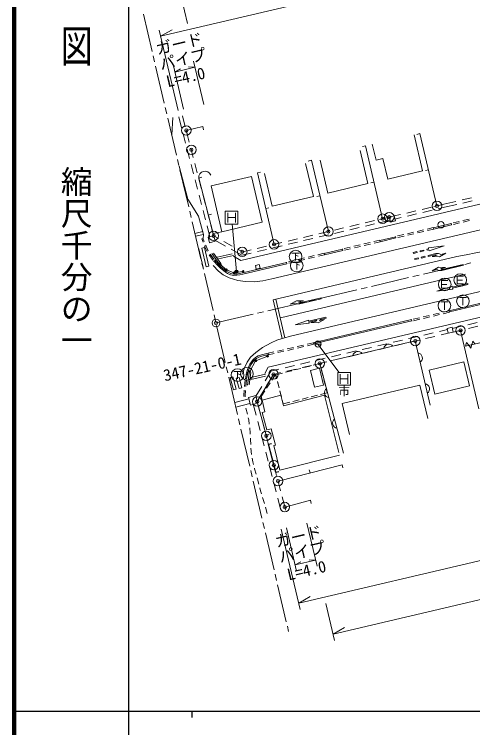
# Model space of a CAD drawing. Units: millimetres, scale not verified. Extents: x 40000 to 680000, y 20000 to 380000.
# Drawn here: x 40000 to 112314, y 202409 to 314901 of the extents above; entities that cross this region are included whole.
import ezdxf
from ezdxf.enums import TextEntityAlignment as Align

# ---------------------------------------------------------------- set-up
doc = ezdxf.new("R2010")
doc.units = ezdxf.units.MM
doc.header["$LTSCALE"] = 1000
doc.header["$PDMODE"] = 32
doc.header["$PDSIZE"] = 500
doc.linetypes.add('CHAIN', pattern=[18.5, 12, -1.5, 3.5, -1.5])
for name, color, linetype, lineweight in [('M-BGD', 7, 'Continuous', 13), ('M-BGD-EXST', 7, 'Continuous', 13), ('M-BMK', 2, 'CHAIN', 13), ('M-BMK-ROW', 30, 'Continuous', 13), ('M-BMK-SRVR', 3, 'Continuous', 13), ('M-STR-HTXT', 7, 'Continuous', 13), ('M-STR-STRC', 7, 'Continuous', 13), ('M-TTL', 2, 'Continuous', 140), ('M-TTL-BAND', 7, 'Continuous', 25)]:
    doc.layers.add(name, color=color, linetype=linetype, lineweight=lineweight)
doc.layers.add('M-BMK-HTXT', color=7, linetype='Continuous')
doc.styles.add('@ＭＳ ゴシック', font='')
doc.styles.add('ＭＳ ゴシック', font='')
doc.styles.get('@ＭＳ ゴシック').set_extended_font_data('@MS Gothic')
doc.styles.get('ＭＳ ゴシック').set_extended_font_data('MS Gothic')

msp = doc.modelspace()

# ---------------------------------------------------------------- linework, layer by layer
at = {"layer": 'M-BGD'}
for p, q in [((65935, 298729), (66381, 297013)), ((66526, 298883), (66973, 297163)), ((67133, 296582), (69759, 297189)), ((69759, 297189), (69872, 296702)), ((69759, 297189), (69872, 296702)), ((66633, 296045), (67010, 294593)), ((67133, 296582), (67246, 296095)), ((67224, 296195), (67601, 294743)), ((103975, 296082), (103488, 295967)), ((103975, 296082), (106673, 284687)), ((67262, 293626), (67639, 292174)), ((67853, 293776), (68230, 292324)), ((95394, 294172), (94908, 294057)), ((95394, 294172), (98101, 282665)), ((97057, 291907), (96473, 294412)), ((95789, 288226), (94546, 293421)), ((68482, 291356), (68859, 289904)), ((87191, 286186), (85956, 291366)), ((86858, 291878), (86372, 291762)), ((86858, 291878), (89544, 280649)), ((89479, 286717), (88236, 291912)), ((98150, 292162), (97057, 291907)), ((98904, 288927), (98150, 292162)), ((67891, 291206), (68268, 289754)), ((105324, 290385), (104837, 290270)), ((69099, 289075), (69583, 289200)), ((78366, 289896), (78854, 290008)), ((78366, 289896), (78854, 290008)), ((80975, 278621), (78366, 289896)), ((80693, 284637), (79458, 289817)), ((68519, 288786), (68897, 287335)), ((69111, 288936), (69488, 287485)), ((95789, 288226), (89479, 286717)), ((96748, 288419), (96261, 288304)), ((69148, 286367), (69526, 284915)), ((69740, 286517), (70117, 285065)), ((87191, 286186), (80693, 284637)), ((88201, 286264), (87715, 286147)), ((112104, 285971), (110644, 285629)), ((106673, 284687), (106187, 284572)), ((106673, 284687), (106187, 284572)), ((106759, 284715), (107742, 284947)), ((109671, 285400), (107743, 284948)), ((109785, 284913), (107858, 284461)), ((112219, 285485), (110759, 285142)), ((69777, 283947), (70154, 282495)), ((70368, 284097), (70746, 282645)), ((73285, 281832), (73285, 283832)), ((73285, 283832), (75285, 283832)), ((73660, 283582), (73660, 282082)), ((74910, 283582), (74910, 282082)), ((75285, 283832), (75285, 281832)), ((79671, 284259), (80158, 284371)), ((101893, 283563), (103353, 283909)), ((104326, 284139), (105786, 284484)), ((104441, 283652), (105901, 283998)), ((106874, 284228), (107858, 284461)), ((70606, 283241), (71090, 283366)), ((73660, 282832), (74910, 282832)), ((95358, 282019), (96818, 282364)), ((98101, 282665), (97615, 282551)), ((98101, 282665), (97615, 282551)), ((97791, 282593), (99163, 282918)), ((97811, 282085), (99278, 282431)), ((99937, 283101), (100920, 283333)), ((100052, 282614), (101035, 282847)), ((102009, 283077), (103468, 283422)), ((111737, 282607), (110764, 282378)), ((111793, 282364), (110820, 282135)), ((70406, 281527), (70852, 279811)), ((70997, 281678), (71444, 279958)), ((75285, 281832), (73285, 281832)), ((92925, 281444), (94384, 281789)), ((92945, 280935), (94405, 281280)), ((95378, 281510), (96838, 281855)), ((106094, 281262), (105120, 281035)), ((106094, 281262), (106152, 281019)), ((108929, 281895), (106105, 281214)), ((108976, 281701), (106152, 281019)), ((108976, 281701), (108917, 281944)), ((110180, 282241), (109206, 282012)), ((110236, 281997), (109262, 281768)), ((88059, 280294), (89518, 280639)), ((88079, 279785), (89539, 280130)), ((89544, 280649), (89058, 280532)), ((89544, 280649), (89058, 280532)), ((90492, 280869), (91951, 281214)), ((90512, 280360), (91972, 280705)), ((101420, 280170), (100446, 279942)), ((102978, 280534), (102004, 280306)), ((103036, 280291), (102063, 280063)), ((104536, 280898), (103562, 280670)), ((104594, 280655), (103621, 280427)), ((106152, 281019), (105179, 280792)), ((69572, 279487), (69758, 279560)), ((69780, 278956), (69572, 279487)), ((69950, 279072), (69758, 279560)), ((71460, 279958), (72191, 279551)), ((71624, 279294), (73329, 278345)), ((73065, 279064), (74376, 278335)), ((83193, 279145), (84652, 279490)), ((83213, 278636), (84673, 278981)), ((85626, 279720), (87085, 280064)), ((85646, 279211), (87106, 279555)), ((97671, 279284), (96697, 279055)), ((97728, 279041), (96755, 278812)), ((100164, 279825), (97682, 279236)), ((100210, 279630), (100152, 279873)), ((101478, 279927), (100505, 279699)), ((70065, 278232), (69999, 278398)), ((70440, 277501), (70065, 278232)), ((70247, 278314), (70169, 278513)), ((70606, 277615), (70247, 278314)), ((74202, 277859), (75907, 276910)), ((78327, 277995), (79786, 278340)), ((80760, 278570), (82219, 278915)), ((80780, 278061), (82240, 278406)), ((80975, 278621), (81462, 278734)), ((91835, 277654), (91777, 277897)), ((92998, 278184), (92025, 277955)), ((93056, 277941), (92083, 277712)), ((94556, 278551), (93583, 278322)), ((94614, 278308), (93640, 278079)), ((96113, 278918), (95140, 278689)), ((96171, 278675), (95198, 278445)), ((71303, 276156), (70737, 276981)), ((71468, 276270), (70902, 277094)), ((72321, 275575), (71151, 277179)), ((72607, 275628), (71449, 277243)), ((74356, 277120), (72018, 276598)), ((74566, 276859), (72232, 276336)), ((75249, 277848), (75981, 277441)), ((75907, 276910), (77374, 277256)), ((75981, 277441), (77353, 277765)), ((78347, 277486), (79807, 277831)), ((87321, 276843), (86347, 276614)), ((88878, 277209), (87905, 276980)), ((88936, 276966), (87963, 276737)), ((91789, 277848), (88890, 277160)), ((72088, 275290), (71417, 276031)), ((72229, 275432), (71558, 276174)), ((83005, 275572), (82948, 275815)), ((84206, 276111), (83232, 275882)), ((84263, 275868), (83290, 275639)), ((85763, 276477), (84790, 276248)), ((85821, 276234), (84847, 276005)), ((87379, 276600), (86405, 276371)), ((115583, 269603), (108624, 267967)), ((107021, 267794), (106048, 267563)), ((108578, 268162), (107605, 267932)), ((108635, 267919), (107662, 267688)), ((102637, 266756), (102694, 266513)), ((103907, 267057), (102934, 266826)), ((103964, 266813), (102991, 266583)), ((105464, 267425), (104491, 267195)), ((105521, 267182), (104548, 266951)), ((107078, 267550), (106105, 267320)), ((102683, 266561), (87205, 262920)), ((109091, 265376), (110554, 265719)), ((111527, 265948), (112988, 266291)), ((111661, 265363), (113121, 265706)), ((104626, 264326), (106087, 264669)), ((107060, 264898), (108316, 265193)), ((107317, 264342), (108446, 264608)), ((109221, 264790), (110687, 265134)), ((110387, 265055), (113300, 252709)), ((103255, 263391), (89882, 260232)), ((99759, 263182), (101219, 263525)), ((102193, 263754), (103653, 264097)), ((102450, 263198), (103910, 263541)), ((105587, 253290), (103255, 263391)), ((104883, 263770), (106343, 264113)), ((112169, 262821), (112306, 263365)), ((112306, 263365), (112667, 262935)), ((84044, 262384), (83070, 262155)), ((84101, 262141), (83127, 261912)), ((85601, 262749), (84628, 262521)), ((85659, 262506), (84685, 262278)), ((87159, 263115), (86186, 262887)), ((87216, 262872), (86243, 262643)), ((87397, 262904), (88397, 262904)), ((94892, 262038), (96352, 262381)), ((97325, 262610), (98785, 262953)), ((97582, 262054), (99042, 262397)), ((100016, 262626), (101476, 262969)), ((111174, 262591), (111311, 263136)), ((111311, 263136), (111672, 262706)), ((111672, 262706), (112033, 262276)), ((112033, 262276), (112169, 262821)), ((80928, 261653), (80037, 261443)), ((80037, 261443), (80094, 261200)), ((80986, 261409), (80094, 261200)), ((82486, 262018), (81512, 261790)), ((82543, 261775), (81570, 261546)), ((90024, 260894), (91484, 261237)), ((92458, 261466), (93918, 261809)), ((92715, 260910), (94175, 261254)), ((95149, 261482), (96609, 261825)), ((85157, 259750), (86617, 260094)), ((87590, 260322), (89051, 260665)), ((87847, 259766), (89308, 260110)), ((90281, 260338), (91741, 260682)), ((76765, 258866), (76656, 258392)), ((76960, 258821), (76851, 258347)), ((80493, 258654), (81750, 258950)), ((82723, 259178), (84183, 259522)), ((82980, 258622), (84440, 258966)), ((84242, 258816), (85212, 259061)), ((85414, 259194), (86874, 259538)), ((85697, 259183), (86666, 259428)), ((87151, 259551), (88191, 259814)), ((88191, 259814), (88342, 259219)), ((88464, 258734), (88709, 257765)), ((105428, 258794), (106328, 254983)), ((76656, 258392), (76450, 257414)), ((76852, 258351), (76646, 257372)), ((76656, 258392), (76851, 258347)), ((76772, 256402), (77025, 258336)), ((77063, 256485), (77319, 258405)), ((79634, 257852), (77304, 257315)), ((79646, 258158), (77318, 257620)), ((79555, 257088), (80493, 258654)), ((79855, 256421), (80878, 258128)), ((80624, 257210), (81212, 258121)), ((80878, 258128), (82007, 258394)), ((80885, 258125), (81314, 257869)), ((81386, 257442), (81212, 258121)), ((81263, 258063), (82303, 258326)), ((81413, 257468), (81263, 258063)), ((82788, 258448), (83758, 258693)), ((91013, 256397), (91013, 258397)), ((91013, 258397), (93013, 258397)), ((91388, 258147), (91388, 256647)), ((92638, 258147), (92638, 256647)), ((93013, 258397), (93013, 256397)), ((76407, 257206), (76306, 256211)), ((76606, 257186), (76505, 256191)), ((79810, 255950), (80353, 256790)), ((81757, 255988), (81509, 256957)), ((81781, 256014), (81536, 256984)), ((88832, 257280), (89077, 256311)), ((91388, 257397), (92638, 257397)), ((76269, 255613), (76234, 254789)), ((76468, 255592), (76434, 254784)), ((78103, 254664), (79041, 256230)), ((78318, 253855), (79341, 255563)), ((78951, 254619), (79539, 255530)), ((82054, 254824), (81880, 255504)), ((82148, 254560), (81903, 255529)), ((89199, 255826), (89349, 255232)), ((93013, 256397), (91013, 256397)), ((91742, 253540), (103987, 256426)), ((103987, 256426), (105233, 251143)), ((111816, 256290), (106328, 254983)), ((76983, 254260), (74775, 253671)), ((76234, 254789), (76232, 254613)), ((76434, 254784), (76432, 254593)), ((79091, 254068), (78951, 254619)), ((82051, 254824), (82470, 253183)), ((88916, 254819), (82470, 253183)), ((86370, 254479), (85400, 254234)), ((87824, 254846), (86855, 254601)), ((89349, 255232), (88309, 254969)), ((88916, 254819), (91206, 245791)), ((77176, 253535), (74947, 252940)), ((77688, 253409), (78142, 251675)), ((78384, 253593), (78838, 251859)), ((82421, 253481), (82271, 254075)), ((83461, 253744), (82421, 253481)), ((84916, 254111), (83946, 253866)), ((91742, 253540), (92896, 248641)), ((76767, 251836), (76522, 252805)), ((76973, 250936), (76903, 251251)), ((77073, 250266), (76973, 250936)), ((79091, 250891), (79471, 249440)), ((78395, 250708), (78775, 249257)), ((77220, 248853), (77141, 249670)), ((77229, 248674), (77220, 248853)), ((79714, 248553), (80198, 248680)), ((79820, 249363), (80534, 249543)), ((77271, 247861), (77260, 248075)), ((77299, 247076), (77271, 247861)), ((79028, 248289), (79408, 246838)), ((79724, 248473), (80104, 247021)), ((77420, 245481), (77329, 246477)), ((79661, 245871), (80041, 244419)), ((80357, 246054), (80737, 244603)), ((81908, 243010), (91305, 245403)), ((77624, 244321), (77520, 244890)), ((77732, 243913), (77624, 244321)), ((77915, 243227), (77886, 243334)), ((78129, 242364), (77915, 243227)), ((80294, 243452), (80674, 242001)), ((80990, 243635), (81370, 242184)), ((81600, 241304), (91694, 243875)), ((86647, 242590), (86524, 243074)), ((91694, 243875), (91818, 243390)), ((78563, 240824), (78287, 241785)), ((80927, 241033), (81307, 239582)), ((81600, 241304), (81723, 240820)), ((81623, 241217), (82003, 239766)), ((78861, 239786), (78729, 240247)), ((79006, 239286), (78861, 239786)), ((79450, 237749), (79172, 238710)), ((81560, 238615), (82013, 236881)), ((82256, 238798), (82710, 237064)), ((82672, 237208), (86725, 238268)), ((86725, 238268), (86851, 237785)), ((86725, 238268), (86851, 237785)), ((79894, 236212), (79617, 237172)), ((82672, 237208), (82799, 236724))]:
    msp.add_line(p, q, dxfattribs=at)
at = {"layer": 'M-BGD', "lineweight": 25}
for p, q in [((80096, 247109), (80580, 247235)), ((80096, 247109), (80580, 247235)), ((81247, 242690), (80096, 247109)), ((81247, 242690), (81731, 242816))]:
    msp.add_line(p, q, dxfattribs=at)
at = {"layer": 'M-BGD'}
for points in [[(103063, 295879), (104389, 290205), (98904, 288927)], [(72759, 280617), (71360, 280324), (69099, 289075)], [(74584, 276740), (75739, 276090), (115201, 285388)], [(100210, 279630), (97728, 279041), (97671, 279284)], [(91835, 277654), (88936, 276966), (88878, 277209)], [(82959, 275766), (76006, 274133), (75517, 274016), (75081, 273943), (74650, 273930), (74183, 274018), (73728, 274214), (73415, 274406), (72587, 275077), (72229, 275432)], [(83005, 275572), (76052, 273938), (75557, 273820), (75100, 273744), (74634, 273729), (74124, 273826), (73636, 274036), (73299, 274242), (72453, 274928), (72088, 275290), (72229, 275432)], [(122749, 269284), (80073, 259235), (79498, 258279)], [(115537, 269798), (108578, 268162), (108635, 267919)], [(102637, 266756), (87159, 263115), (87216, 262872)], [(111174, 262591), (116150, 263739), (116792, 261190)], [(80037, 261443), (78974, 261191), (78487, 261043), (78066, 260796), (77706, 260486), (77399, 260109), (77149, 259710), (76765, 258866)], [(80083, 261249), (79026, 260998), (78568, 260858), (78183, 260632), (77850, 260346), (77562, 259992), (77325, 259615), (76947, 258783)], [(88863, 260000), (88200, 259849), (91949, 245697)], [(105428, 258794), (110911, 260089), (111816, 256290)], [(79714, 248553), (78324, 253840), (80885, 258125)], [(82051, 254824), (79090, 254068), (79535, 252216), (79125, 252111), (79820, 249363)], [(80534, 249543), (81188, 246958), (80920, 246890), (81908, 243010)]]:
    msp.add_lwpolyline(points, dxfattribs=at)
for points in [[(79096, 282101), (72759, 280617), (71068, 287844), (77404, 289327)], [(99363, 282143), (99172, 282909), (99922, 283097), (100114, 282331)], [(70581, 279744), (71459, 279962), (71672, 279103), (70794, 278886)], [(78174, 274711), (78035, 275307), (78630, 275446), (78769, 274850)], [(108276, 265372), (109054, 265544), (109223, 264781), (108445, 264609)], [(87374, 256098), (86747, 258755), (88144, 259084), (88771, 256427)], [(77241, 253290), (76930, 254462), (78076, 254766), (78387, 253594)]]:
    msp.add_lwpolyline(points, close=True, dxfattribs=at)
for centre in [(107315, 281711), (87897, 262904)]:
    msp.add_circle(centre, 500, dxfattribs=at)
for centre, radius, start, end in [((70080, 289176), 986, 20.60833, 185.88415), ((99073, 262082), 812, 35.9102, 170.67047), ((94207, 260932), 812, 35.9102, 170.67047), ((103554, 260706), 812, 305.62093, 80.3812), ((104679, 255834), 812, 305.62093, 80.3812), ((89736, 255269), 812, 127.45701, 262.21728), ((91016, 250436), 812, 127.45701, 262.21728)]:
    msp.add_arc(centre, radius, start, end, dxfattribs=at)
at = {"layer": 'M-BGD-EXST'}
for p, q in [((83767, 277239), (84967, 277239)), ((84367, 277239), (84367, 276089)), ((84367, 276939), (84767, 276739)), ((83964, 275824), (85164, 275824)), ((84564, 275824), (84564, 274674)), ((84564, 275524), (84964, 275324)), ((110833, 273599), (109833, 273599)), ((109833, 273599), (109833, 272399)), ((108395, 272899), (107395, 272899)), ((107395, 272899), (107395, 271699)), ((107395, 272299), (108245, 272299)), ((109833, 272999), (110683, 272999)), ((109833, 272399), (110833, 272399)), ((107395, 271699), (108395, 271699)), ((110221, 270262), (111321, 270262)), ((110771, 270262), (110771, 269012)), ((107286, 269564), (108386, 269564)), ((107836, 269564), (107836, 268314)), ((74611, 258564), (75811, 258564)), ((75211, 258564), (75211, 257414)), ((75211, 258264), (75611, 258064))]:
    msp.add_line(p, q, dxfattribs=at)
for centre in [(84367, 276689), (84564, 275274), (110333, 272999), (107895, 272299), (110771, 269662), (107836, 268964), (75211, 258014)]:
    msp.add_circle(centre, 1000, dxfattribs=at)
at = {"layer": 'M-BMK'}
for p, q in [((60359, 314894), (61734, 309054)), ((61895, 308373), (62124, 307399)), ((62284, 306718), (63660, 300878)), ((63820, 300196), (64049, 299223)), ((64210, 298541), (65585, 292701)), ((65745, 292020), (65974, 291046)), ((66135, 290365), (67510, 284525)), ((67671, 283843), (67900, 282870)), ((68060, 282189), (69435, 276348)), ((69596, 275667), (69825, 274694)), ((111046, 275462), (112020, 275691)), ((104525, 273926), (110365, 275301)), ((69985, 274012), (71361, 268172)), ((96348, 272001), (102188, 273376)), ((102870, 273537), (103843, 273766)), ((88172, 270076), (94012, 271451)), ((94693, 271611), (95667, 271841)), ((79995, 268150), (85836, 269526)), ((86517, 269686), (87490, 269915)), ((78341, 267761), (79314, 267990)), ((71521, 267491), (71750, 266517)), ((71819, 266225), (77659, 267600)), ((71911, 265836), (73286, 259996)), ((73446, 259314), (73675, 258341)), ((73836, 257659), (75211, 251819)), ((75372, 251138), (75601, 250164)), ((75761, 249483), (77136, 243643)), ((77297, 242961), (77526, 241988)), ((77686, 241307), (79062, 235466)), ((79222, 234785), (79451, 233812)), ((79612, 233130), (80987, 227290)), ((81147, 226609), (81376, 225635)), ((81537, 224954), (82912, 219114)), ((83073, 218432), (83279, 217556))]:
    msp.add_line(p, q, dxfattribs=at)
at = {"layer": 'M-BMK-ROW'}
for centre in [(67133, 296582), (67935, 293534), (106673, 284687), (99152, 282916), (98101, 282665), (89544, 280649), (71444, 279967), (80975, 278621), (75964, 277442), (110387, 265055), (103255, 263391), (88200, 259849), (80885, 258125), (78324, 253840), (79752, 248432), (80945, 243817), (81598, 241304), (82667, 237207)]:
    msp.add_circle(centre, 750, dxfattribs=at)
for p in [(67133, 296582), (67935, 293534), (106673, 284687), (98101, 282665), (99152, 282916), (71444, 279967), (89544, 280649), (80975, 278621), (75964, 277442), (110387, 265055), (103255, 263391), (88200, 259849), (80885, 258125), (78324, 253840), (79752, 248432), (80945, 243817), (81598, 241304), (82667, 237207)]:
    msp.add_point(p, dxfattribs=at)
at = {"layer": 'M-BMK-SRVR'}
for centre, radius in [((71819, 266225), 600), ((76693, 258211), 1000), ((76693, 258211), 120)]:
    msp.add_circle(centre, radius, dxfattribs=at)
msp.add_point((71819, 266225), dxfattribs=at)
at = {"layer": 'M-STR-HTXT'}
for p, q in [((63086, 311427), (146771, 331132)), ((67304, 313447), (65928, 319288)), ((65837, 299746), (62857, 312400)), ((63086, 311427), (64896, 312469)), ((69879, 300698), (68274, 307512)), ((66711, 299952), (65106, 306766)), ((65336, 305792), (68504, 306538)), ((65336, 305792), (66240, 306314)), ((68504, 306538), (67462, 306601)), ((75056, 274323), (74375, 281833)), ((87897, 262904), (91264, 258398)), ((84863, 222039), (167858, 241581)), ((90284, 217151), (169233, 235741)), ((86159, 234672), (87763, 227858)), ((82113, 233719), (85093, 221065)), ((82924, 233910), (84528, 227097)), ((84299, 228070), (87534, 228832)), ((84299, 228070), (85204, 228591)), ((87534, 228832), (86492, 228894)), ((84863, 222039), (86673, 223081)), ((89138, 222018), (90513, 216178)), ((90284, 217151), (92093, 218193))]:
    msp.add_line(p, q, dxfattribs=at)
for radius in [150, 120, 90, 60, 30, 20]:
    msp.add_circle((75056, 274323), radius, dxfattribs=at)
msp.add_point((75056, 274323), dxfattribs=at)
at = {"layer": 'M-STR-STRC'}
for p, q in [((64838, 295872), (65015, 298624)), ((69747, 280631), (68496, 280338)), ((69849, 280193), (68599, 279900)), ((107810, 278416), (105326, 278059)), ((105326, 278059), (105360, 277913)), ((107810, 278416), (105429, 277621)), ((105429, 277621), (105395, 277767)), ((108055, 277219), (107276, 277034)), ((109789, 276699), (80831, 269880)), ((69761, 274967), (69818, 274980)), ((72588, 275374), (73337, 274727)), ((73589, 274572), (74540, 274185)), ((105898, 274472), (106677, 274655)), ((110835, 275323), (107441, 274526)), ((107643, 274728), (110800, 275469)), ((110835, 275323), (110800, 275469)), ((74827, 274152), (75933, 274332)), ((111163, 273942), (81971, 267054)), ((109094, 271863), (111528, 272431)), ((109128, 271717), (111562, 272285)), ((111562, 272285), (111528, 272431)), ((106676, 271222), (109060, 272009)), ((109162, 271571), (106676, 271222)), ((109094, 271863), (109060, 272009)), ((109162, 271571), (109128, 271717)), ((82700, 263889), (81269, 269982)), ((88433, 270033), (85037, 269246)), ((85240, 269447), (88399, 270179)), ((88433, 270033), (88399, 270179)), ((82262, 263786), (80831, 269880)), ((83495, 269196), (84274, 269376)), ((86397, 266658), (86431, 266512)), ((86431, 266512), (89158, 267147)), ((86465, 266366), (87719, 266658)), ((88468, 266832), (89192, 267000)), ((89192, 267000), (89158, 267147)), ((86499, 266220), (86465, 266366)), ((86791, 266288), (87570, 266469)), ((77194, 258687), (78012, 260149)), ((78225, 260334), (79817, 260956))]:
    msp.add_line(p, q, dxfattribs=at)
for points in [[(69792, 279554), (69849, 280193), (69083, 283093), (67361, 285734), (65996, 290955)], [(71350, 275294), (72198, 274419), (72940, 273825), (73916, 273338), (75260, 272948), (76488, 272772), (77856, 272732), (79213, 272867), (80606, 273165), (115350, 281354)], [(109789, 276699), (111271, 276996), (112822, 277284), (114197, 277540), (115979, 277859), (117907, 278217), (119868, 278583), (121761, 278928), (123705, 279290), (125823, 279677), (128001, 280089), (129926, 280430), (131867, 280786), (134071, 281111), (139236, 281821)], [(69818, 274980), (69119, 277902), (69072, 277891)], [(105360, 277913), (105068, 277844), (105103, 277698), (105395, 277767)], [(103546, 277330), (102962, 277192), (102927, 277338), (103511, 277476), (103546, 277330), (102962, 277192), (102927, 277338), (103511, 277476)], [(104225, 276466), (104809, 276604), (104774, 276750), (104190, 276612), (104225, 276466), (104809, 276604)], [(106310, 276960), (105295, 276719), (105261, 276865), (106512, 277161)], [(108055, 277219), (107053, 276673), (105914, 276712), (106692, 276896)], [(103120, 276358), (103155, 276212), (103738, 276350), (103704, 276496), (103120, 276358), (103155, 276212), (103738, 276350)], [(76010, 258139), (76303, 259154), (76721, 260055), (77287, 260831), (78127, 261598), (79167, 262340), (80495, 263106), (81436, 263521), (82262, 263786), (83805, 264179), (131832, 275481)], [(105898, 274472), (106901, 275016), (108040, 274975), (107261, 274792)], [(83495, 269196), (84498, 269736), (85638, 269693), (84858, 269512)], [(86397, 266658), (84305, 265940), (86499, 266220)], [(86791, 266288), (87930, 266245), (88934, 266786), (88155, 266605)]]:
    msp.add_lwpolyline(points, dxfattribs=at)
for points in [[(69999, 278104), (69561, 278001), (70260, 275084), (70698, 275186)], [(104582, 277729), (104616, 277583), (104032, 277445), (103998, 277591)], [(75017, 255805), (74496, 257747), (74057, 257646), (74578, 255705)], [(75457, 255906), (75896, 256007), (75459, 257638), (75020, 257537)]]:
    msp.add_lwpolyline(points, close=True, dxfattribs=at)
for centre, radius in [((72475, 275473), 150), ((72475, 275473), 120), ((72475, 275473), 100), ((73450, 274629), 150), ((73450, 274629), 120), ((73450, 274629), 100), ((76081, 274356), 150), ((74679, 274128), 150), ((74679, 274128), 120), ((74679, 274128), 100), ((76081, 274356), 120), ((76081, 274356), 100), ((79957, 261011), 150), ((79957, 261011), 120), ((79957, 261011), 100), ((78085, 260280), 150), ((78085, 260280), 120), ((78085, 260280), 100), ((77121, 258556), 150), ((77121, 258556), 120), ((77121, 258556), 100)]:
    msp.add_circle(centre, radius, dxfattribs=at)
for centre, radius, start, end in [((106425, 276473), 500, 57.75147, 103.32448), ((106742, 276188), 1000, 57.75147, 103.32448), ((107212, 275500), 1000, 237.64442, 283.21743), ((107529, 275215), 500, 237.64442, 283.21744), ((84811, 270220), 1000, 237.48293, 283.05594), ((85127, 269934), 500, 237.48293, 283.05595), ((88424, 265949), 1000, 134.8926, 148.67727), ((88582, 266345), 500, 103.10425, 148.67727), ((88424, 265949), 1000, 103.10426, 103.10428)]:
    msp.add_arc(centre, radius, start, end, dxfattribs=at)
at = {"layer": 'M-TTL'}
msp.add_line((40000, 380000), (40000, 20000), dxfattribs=at)
at = {"layer": 'M-TTL-BAND'}
for p, q in [((58000, 370000), (58000, 20000)), ((40000, 205000), (579000, 205000)), ((68000, 205000), (68000, 204000))]:
    msp.add_line(p, q, dxfattribs=at)

# ---------------------------------------------------------------- texts
at = {"layer": 'M-BGD', "style": 'ＭＳ ゴシック'}
msp.add_text('市', height=1320, dxfattribs=at).set_placement((91145, 254392), align=Align.BOTTOM_LEFT)
at = {"layer": 'M-BMK-HTXT', "style": 'ＭＳ ゴシック'}
msp.add_text('347-21-0-1', height=1833, rotation=12.426, dxfattribs=at).set_placement((63872, 256488), align=Align.BOTTOM_LEFT)
at = {"layer": 'M-STR-HTXT', "style": 'ＭＳ ゴシック'}
for s, p in [('ガード', (62696, 307992)), ('パイプ', (63269, 305559)), ('L=4.0', (64339, 302848)), ('ガード', (81502, 230293)), ('パイプ', (82075, 227859)), ('L=4.0', (83413, 225078))]:
    msp.add_text(s, height=1833, rotation=13.25, dxfattribs=at).set_placement(p, align=Align.BOTTOM_LEFT)
at = {"layer": 'M-TTL-BAND', "style": '@ＭＳ ゴシック', "width": 1.4}
msp.add_text('平  面  図', height=3666, rotation=270, dxfattribs=at).set_placement((49777, 306475), align=Align.MIDDLE_RIGHT)
at = {"layer": 'M-TTL-BAND', "style": '@ＭＳ ゴシック'}
msp.add_text('縮尺千分の一', height=3666, rotation=270, dxfattribs=at).set_placement((49777, 261030), align=Align.MIDDLE_RIGHT)

doc.saveas('drawing.dxf')
